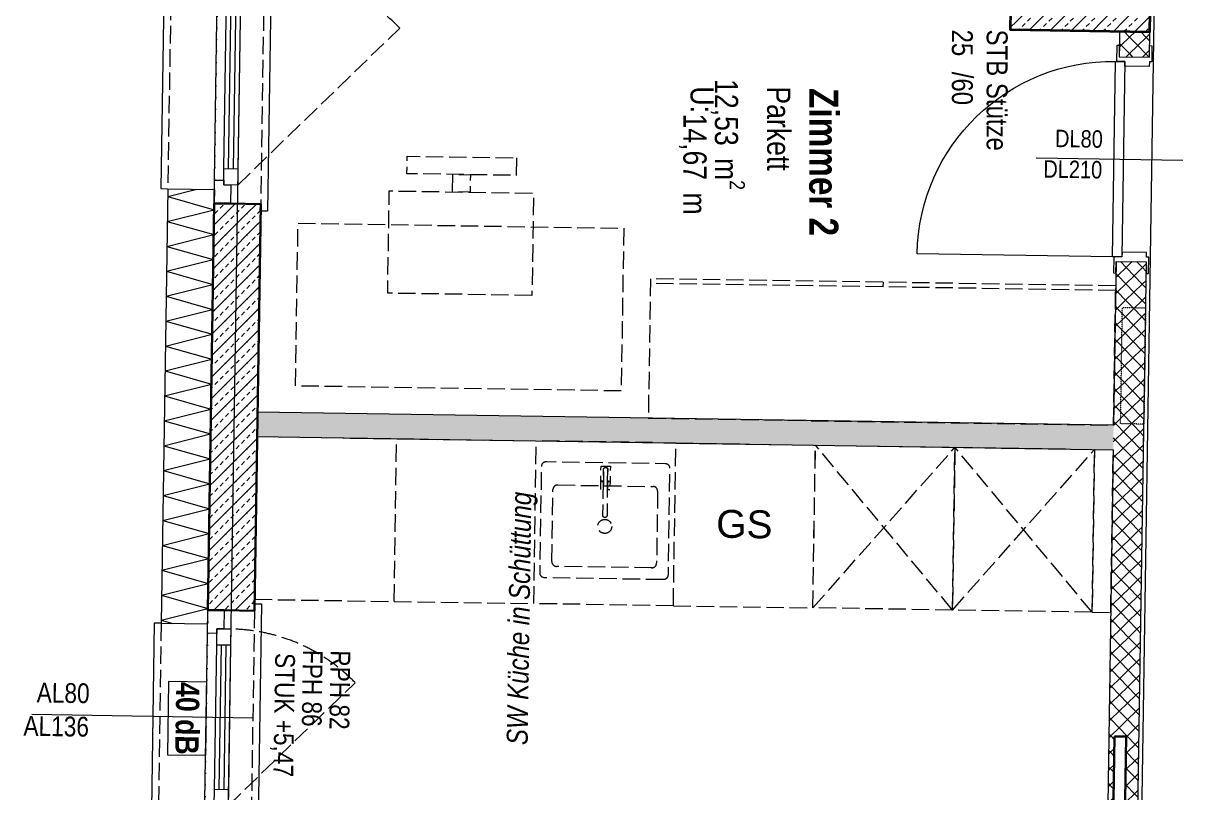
# Model space of a CAD drawing. Header units: metres. Extents: x -16782 to 57285, y -22997 to 18599.
# Drawn here: x -11692 to -6671, y -3708 to -400 of the extents above; entities that cross this region are included whole.
import ezdxf
from ezdxf.enums import TextEntityAlignment as Align

# ---------------------------------------------------------------- set-up
doc = ezdxf.new("R2010")
doc.units = ezdxf.units.M
doc.header["$MEASUREMENT"] = 0
for name, pattern in [('Punktlinie weit', [0.05, 0, -0.05]), ('Strichlinie eng', [0.1, 0.075, -0.025]), ('Strichlinie mittel', [0.15, 0.1, -0.05])]:
    doc.linetypes.add(name, pattern=pattern)
for name, color, linetype in [('110 Wand Aussen', 7, 'Continuous'), ('11__100 Achsraster', 7, 'Continuous'), ('130 Wand Innen', 7, 'Continuous'), ('150 Stuetze', 7, 'Continuous'), ('220 Bodenaufbau', 7, 'Continuous'), ('510 Moeblierung', 7, 'Continuous'), ('530 Küche', 7, 'Continuous'), ('810 Raumstempel', 7, 'Continuous'), ('936 Beschriftung PP', 7, 'Continuous'), ('936 Beschriftung PP Schallschutz', 7, 'Continuous'), ('938 Beschriftung Statik', 7, 'Continuous'), ('Neubau_130 Wand Innen', 7, 'Continuous')]:
    doc.layers.add(name, color=color, linetype=linetype)
doc.styles.add('ERSTELLTER_STIL_1', font='ARIALN.TTF')
doc.styles.add('ERSTELLTER_STIL_2', font='arial.ttf')
doc.styles.add('ERSTELLTER_STIL_3', font='ARIALNB.TTF')
doc.styles.add('ERSTELLTER_STIL_4', font='arialbd.ttf')
doc.styles.add('ERSTELLTER_STIL_6', font='ARIALNI.TTF')
doc.linetypes.add('Grenze Bezirk', pattern='A,0,[2,22HAUS116_408 STG1 _ 1.Stock_IndexB_2026-08-161.Shx,S=0.001587,R=0,X=0,Y=0],-0.25,0', length=0.25)
pattern_1 = [(44.1212, (0, 0), (-0.03480892, 0.03589344), [0.05, 0]), (134.1212, (0, 0), (0.03589344, 0.03480892), [0.05, 0])]
pattern_2 = [(314.1212, (0, 0), (0.03589344, 0.03480892), [0.05, 0]), (44.1212, (0, 0), (-0.03480892, 0.03589344), [0.05, 0])]
pattern_3 = [(45, (0, 0), (-0.04596194, 0.04596194), [0.0195, -0.013]), (45, (-0.02298, 0.02298), (-0.04596194, 0.04596194), [0.065, 0])]

# ---------------------------------------------------------------- blocks, each defined once
blk = doc.blocks.new('Decke_3_1', base_point=(-14.8205, 13.5588))
at = {"layer": '220 Bodenaufbau', "color": 7, "linetype": 'Punktlinie weit', "lineweight": 13, "flags": 128}
blk.add_lwpolyline([(-14.8205, 13.5588), (-15.0311, -0.1695), (-7.7603, -0.1697), (-7.7822, -1.5992), (-0.3113, -1.5994), (-0.1084, 11.6329), (1.3215, 11.611), (1.4285, 18.5944), (0.0351, 18.6723), (0.3059, 23.5153), (0.539, 27.6725), (-2.8904, 27.6317), (-14.1975, 28.1491), (-14.5278, 22.2551), (-14.747, 18.3416), (-14.7634, 17.2827), (-10.444, 17.0406), (-10.6425, 13.4947)], close=True, dxfattribs=at)
blk = doc.blocks.new('Garderobe 01 27[103]_1', base_point=(-10.9909, 10.2447))
at = {"layer": '510 Moeblierung', "color": 253, "linetype": 'Strichlinie eng', "lineweight": 9, "true_color": 0x9f9f9f}
for p, q in [((-10.9912, 10.2247), (-12.991, 10.2553)), ((-11.9908, 10.26), (-11.9911, 10.24)), ((-10.9909, 10.2447), (-10.9912, 10.2247))]:
    blk.add_line(p, q, dxfattribs=at)
at = {"layer": '510 Moeblierung', "color": 253, "linetype": 'Strichlinie eng', "lineweight": 9, "true_color": 0x9f9f9f, "flags": 128}
blk.add_lwpolyline([(-10.9909, 10.2447), (-12.9907, 10.2753), (-12.9999, 9.6754), (-11.0001, 9.6447)], close=True, dxfattribs=at)
blk = doc.blocks.new('Unterschrank Einzeltür 24[111]_1', base_point=(-12.8923, 8.8687))
at = {"layer": '530 Küche', "color": 8, "linetype": 'Strichlinie eng', "lineweight": 5}
for p, q in [((-13.4922, 8.8779), (-13.4815, 9.5778)), ((-12.8815, 9.5686), (-13.4815, 9.5778)), ((-12.8923, 8.8687), (-12.8815, 9.5686)), ((-13.4144, 9.0583), (-13.4097, 9.3683)), ((-13.3894, 9.388), (-12.9794, 9.3817)), ((-12.9597, 9.3614), (-12.9645, 9.0514)), ((-12.9848, 9.0317), (-13.3947, 9.038)), ((-12.8923, 8.8687), (-13.4922, 8.8779))]:
    blk.add_line(p, q, dxfattribs=at)
at = {"layer": '530 Küche', "color": 8, "linetype": 'Strichlinie eng', "lineweight": 5, "flags": 128}
for points in [[(-12.9355, 8.981), (-13.4455, 8.9888, -0.414214), (-13.4652, 9.0091), (-13.4581, 9.4691, -0.414214), (-13.4378, 9.4887), (-12.9279, 9.4809, -0.414214), (-12.9082, 9.4606), (-12.9152, 9.0007, -0.414214)], [(-13.1641, 9.4035), (-13.1751, 9.4037), (-13.1743, 9.4547, 1), (-13.1923, 9.455), (-13.1931, 9.404), (-13.204, 9.4042), (-13.2031, 9.4691), (-13.1631, 9.4685)], [(-13.1773, 9.2568, -1), (-13.1953, 9.2572), (-13.1923, 9.455, -1), (-13.1743, 9.4547)]]:
    blk.add_lwpolyline(points, format="xyb", close=True, dxfattribs=at)
for points in [[(-13.2043, 9.3682), (-13.2038, 9.4031), (-13.1931, 9.403), (-13.1936, 9.368)], [(-13.1649, 9.3675), (-13.1756, 9.3677), (-13.1751, 9.4027), (-13.1644, 9.4025)]]:
    blk.add_lwpolyline(points, close=True, dxfattribs=at)
at = {"layer": '530 Küche', "color": 8, "linetype": 'Strichlinie eng', "lineweight": 5}
blk.add_circle((-13.1871, 9.2099), 0.03, dxfattribs=at)
for centre, start, end in [((-13.3897, 9.368), 89.1212, 179.1212), ((-12.9797, 9.3617), 359.1212, 89.1212), ((-13.3944, 9.058), 179.1212, 269.1212), ((-12.9845, 9.0517), 269.1212, 359.1212)]:
    blk.add_arc(centre, 0.02, start, end, dxfattribs=at)
blk.add_point((-12.9848, 9.0317), dxfattribs=at)
blk = doc.blocks.new('Küche-Hochschrank[112]_1', base_point=(-11.0925, 8.8411))
at = {"layer": '530 Küche', "color": 8, "linetype": 'Strichlinie eng', "lineweight": 5}
for p, q in [((-11.6924, 8.8503), (-11.0817, 9.541)), ((-11.0925, 8.8411), (-11.6817, 9.5502))]:
    blk.add_line(p, q, dxfattribs=at)
at = {"layer": '530 Küche', "color": 8, "linetype": 'Strichlinie eng', "lineweight": 5, "flags": 128}
blk.add_lwpolyline([(-11.0925, 8.8411), (-11.6924, 8.8503), (-11.6817, 9.5502), (-11.0817, 9.541)], close=True, dxfattribs=at)
blk = doc.blocks.new('Einbau Geschirrspüler 02 27[137]_1', base_point=(-12.8923, 8.8687))
at = {"layer": '530 Küche', "color": 8, "linetype": 'Strichlinie eng', "lineweight": 5}
for p, q in [((-12.8923, 8.8687), (-12.8815, 9.5686)), ((-12.8815, 9.5686), (-12.2816, 9.5594)), ((-12.2923, 8.8595), (-12.2816, 9.5594)), ((-12.8923, 8.8687), (-12.2923, 8.8595))]:
    blk.add_line(p, q, dxfattribs=at)
at = {"layer": '530 Küche', "color": 7, "lineweight": 13, "style": 'ERSTELLTER_STIL_2'}
blk.add_attdef('txt', text='', height=0.12, rotation=359.1212, dxfattribs=at).set_placement((-12.5869, 9.2199), align=Align.MIDDLE_CENTER)
blk = doc.blocks.new('Büroarbeitsplatz 27[150]_1', base_point=(-13.1163, 9.7924))
at = {"layer": '510 Moeblierung', "color": 253, "linetype": 'Strichlinie eng', "lineweight": 9, "true_color": 0x9f9f9f, "flags": 128}
for points in [[(-13.566, 10.7945), (-13.5671, 10.7195), (-14.0371, 10.7267), (-14.0359, 10.8017)], [(-13.8408, 10.6487), (-13.8396, 10.7237), (-13.7646, 10.7225), (-13.7658, 10.6475)], [(-13.5001, 10.2034), (-14.12, 10.2129), (-14.1132, 10.6528), (-13.4933, 10.6433)], [(-13.1163, 9.7924), (-14.5161, 9.8139), (-14.5054, 10.5138), (-13.1056, 10.4924)]]:
    blk.add_lwpolyline(points, close=True, dxfattribs=at)
blk = doc.blocks.new('Einbau Geschirrspüler 02 27[171]_1', base_point=(-14.0921, 8.8871))
at = {"layer": '530 Küche', "color": 8, "linetype": 'Strichlinie eng', "lineweight": 5}
for p, q in [((-14.0921, 8.8871), (-14.0814, 9.587)), ((-14.0814, 9.587), (-13.4815, 9.5778)), ((-13.4922, 8.8779), (-13.4815, 9.5778)), ((-14.0921, 8.8871), (-13.4922, 8.8779))]:
    blk.add_line(p, q, dxfattribs=at)
blk = doc.blocks.new('Einbau Geschirrspüler 02 27[172]_1', base_point=(-14.692, 8.8963))
at = {"layer": '530 Küche', "color": 8, "linetype": 'Strichlinie eng', "lineweight": 5}
for p, q in [((-14.692, 8.8963), (-14.6813, 9.5962)), ((-14.6813, 9.5962), (-14.0814, 9.587)), ((-14.0921, 8.8871), (-14.0814, 9.587)), ((-14.692, 8.8963), (-14.0921, 8.8871))]:
    blk.add_line(p, q, dxfattribs=at)
blk = doc.blocks.new('Einbau Geschirrspüler 02 27[173]_1', base_point=(-11.0925, 8.8411))
at = {"layer": '530 Küche', "color": 8, "linetype": 'Strichlinie eng', "lineweight": 5}
for p, q in [((-11.0925, 8.8411), (-11.0817, 9.541)), ((-11.0817, 9.541), (-11.0017, 9.5397)), ((-11.0125, 8.8398), (-11.0017, 9.5397)), ((-11.0925, 8.8411), (-11.0125, 8.8398))]:
    blk.add_line(p, q, dxfattribs=at)
blk = doc.blocks.new('Küche-Hochschrank[207]_1', base_point=(-11.6924, 8.8503))
at = {"layer": '530 Küche', "color": 8, "linetype": 'Strichlinie eng', "lineweight": 5}
for p, q in [((-12.2923, 8.8595), (-11.6817, 9.5502)), ((-11.6924, 8.8503), (-12.2816, 9.5594))]:
    blk.add_line(p, q, dxfattribs=at)
at = {"layer": '530 Küche', "color": 8, "linetype": 'Strichlinie eng', "lineweight": 5, "flags": 128}
blk.add_lwpolyline([(-11.6924, 8.8503), (-12.2923, 8.8595), (-12.2816, 9.5594), (-11.6817, 9.5502)], close=True, dxfattribs=at)
blk = doc.blocks.new('Zimmer 2_021_54_1', base_point=(-12.7165, 11.2519))
at = {"layer": '810 Raumstempel', "color": 7, "lineweight": 13, "char_height": 0.1, "attachment_point": 1, "rotation": 270, "style": 'ERSTELLTER_STIL_1'}
for s, insert in [('\\A1;{\\pql;\\pt0,0.05;\\fArial Narrow|b0|i0|c0|p0;\\W1.000000;12,53\\fArial Narrow|b0|i0|c0|p0;\\W1.000000;\\A1{\\H.66x;\\S^  ;}\\fArial Narrow|b0|i0|c0|p0;\\W1.000000; m\\fArial Narrow|b0|i0|c0|p0;\\W1.000000;\\A1{\\H.66x;\\S2^  ;}}', (-12.5846, 11.1337)), ('\\A1;{\\pql;\\pt0,0.05;\\fArial Narrow|b0|i0|c0|p0;\\W1.000000;14,67\\fArial Narrow|b0|i0|c0|p0;\\W1.000000;\\A1{\\H.66x;\\S^  ;}\\fArial Narrow|b0|i0|c0|p0;\\W1.000000; m\\fArial Narrow|b0|i0|c0|p0;\\W1.000000;\\A1{\\H.66x;\\S^  ;}}', (-12.7493, 10.9857))]:
    blk.add_mtext(s, dxfattribs=dict(at, insert=insert))
at = {"layer": '810 Raumstempel', "color": 7, "lineweight": 13}
for tag, height, style, p in [('DUMMY_892', 0.1, 'ERSTELLTER_STIL_1', (-12.5537, 11.1337)), ('stFloorCovering', 0.1, 'ERSTELLTER_STIL_1', (-12.389, 11.1024)), ('DUMMY_891', 0.1, 'ERSTELLTER_STIL_1', (-12.389, 11.1337)), ('perimeterCode', 0.1, 'ERSTELLTER_STIL_1', (-12.7184, 11.1024)), ('ROOM_NAME', 0.125, 'ERSTELLTER_STIL_3', (-12.1831, 11.095)), ('DUMMY_890', 0.125, 'ERSTELLTER_STIL_3', (-12.1831, 10.4902))]:
    blk.add_attdef(tag, text='', height=height, rotation=270, dxfattribs=dict(at, style=style)).set_placement(p, align=Align.TOP_LEFT)
blk = doc.blocks.new('Wand_41_1', base_point=(-15.0813, 9.6023))
at = {"layer": '130 Wand Innen', "linetype": 'Continuous', "lineweight": 13, "true_color": 0xa7a7a7}
h = blk.add_hatch(dxfattribs=at)
h.set_pattern_fill('GIPSKARTONWAND_0001', color=253, style=0, pattern_type=2)
h.set_pattern_definition(pattern_1)
h.paths.add_polyline_path([(-14.6813, 9.5962), (-11.0017, 9.5397), (-11.0001, 9.6447), (-14.6797, 9.7012)])
h = blk.add_hatch(dxfattribs=at)
h.set_pattern_fill('GIPSKARTONWAND_0001', color=253, style=0, pattern_type=2)
h.set_pattern_definition(pattern_1)
h.paths.add_polyline_path([(-10.8718, 9.5377), (-10.8701, 9.6427), (-11.0001, 9.6447), (-11.0017, 9.5397)])
at = {"layer": '130 Wand Innen', "color": 7, "linetype": 'Continuous', "lineweight": 13, "flags": 128}
for points in [[(-14.6813, 9.5962), (-14.6797, 9.7012)], [(-11.0001, 9.6447), (-14.6797, 9.7012)], [(-14.6813, 9.5962), (-11.0017, 9.5397)]]:
    blk.add_lwpolyline(points, dxfattribs=at)
at = {"layer": 'Neubau_130 Wand Innen', "color": 7, "linetype": 'Continuous', "lineweight": 13}
blk.add_line((-10.8718, 9.5377), (-10.8701, 9.6427), dxfattribs=at)
blk = doc.blocks.new('Schiebetür 02 1-Fl 27')
at = {"layer": 'Neubau_130 Wand Innen', "color": 7, "linetype": 'Continuous', "lineweight": 13}
for p, q in [((-0.24, 0.05), (-0.14, 0.1)), ((-0.48, 0), (-0.48, -0.025)), ((-0.48, 0), (-0.48, -0.025)), ((-0.24, 0.05), (0.24, 0.05)), ((-0.24, 0.05), (-0.14, 0)), ((0.48, 0), (0.48, -0.13)), ((0.48, 0), (0.48, -0.13)), ((-0.48, -0.075), (-0.48, -0.13)), ((-0.48, -0.075), (-0.48, -0.13))]:
    blk.add_line(p, q, dxfattribs=at)
at = {"layer": 'Neubau_130 Wand Innen', "color": 7, "linetype": 'Continuous', "lineweight": 30}
for p, q in [((-0.48, -0.025), (-1.44, -0.025)), ((-1.44, -0.025), (-1.44, -0.075)), ((-1.44, -0.075), (-0.48, -0.075))]:
    blk.add_line(p, q, dxfattribs=at)
at = {"layer": 'Neubau_130 Wand Innen', "color": 7, "linetype": 'Continuous', "lineweight": 13, "flags": 128}
for points in [[(-0.48, 0), (-0.48, -0.025), (-0.45, -0.025), (-0.45, 0)], [(0.48, 0), (0.45, 0), (0.45, -0.13), (0.48, -0.13)], [(-0.45, -0.06), (0.45, -0.06), (0.45, -0.04), (-0.45, -0.04)], [(-0.48, -0.13), (-0.45, -0.13), (-0.45, -0.075), (-0.48, -0.075)]]:
    blk.add_lwpolyline(points, close=True, dxfattribs=at)
blk = doc.blocks.new('T Marker AUT 27_14')
at = {"layer": 'Neubau_130 Wand Innen', "color": 7, "linetype": 'Continuous', "lineweight": 13}
blk.add_line((0, 0.4882), (0, -0.18), dxfattribs=at)
at = {"layer": 'Neubau_130 Wand Innen', "color": 7, "lineweight": 13, "style": 'ERSTELLTER_STIL_1'}
for tag, height, rotation, p in [('AC_WIDO_ID', 0.075, 180.8788, (0.0571, 0.6264)), ('widthPrefix1st20_1', 0.075, 270, (-0.13, 0.4038)), ('widthPrefix1st20_0', 0.075, 270, (0.0029, 0.3555)), ('DUMMY_269', 0.05, 270, (-0.08, 0.125)), ('DUMMY_268', 0.05, 270, (0.0529, 0.125))]:
    blk.add_attdef(tag, text='', height=height, rotation=rotation, dxfattribs=at).set_placement(p, align=Align.BOTTOM_LEFT)
blk = doc.blocks.new('Zargentür 1-Fl 27_16')
at = {"layer": 'Neubau_130 Wand Innen', "color": 7, "linetype": 'Continuous', "lineweight": 13}
for p, q in [((0.42, 0.015), (0.42, 0.855)), ((-0.42, 0.01), (-0.49, 0.01)), ((-0.49, 0.01), (-0.49, 0)), ((-0.49, 0), (-0.44, 0)), ((-0.44, 0), (-0.44, -0.13)), ((-0.44, 0), (-0.44, -0.13)), ((-0.44, 0), (-0.44, -0.13)), ((-0.42, 0.015), (-0.42, -0.025)), ((0.42, 0.015), (-0.42, 0.015)), ((-0.42, -0.025), (-0.42, 0.01)), ((0.42, -0.025), (0.42, 0.015)), ((0.42, -0.025), (0.42, 0.01)), ((0.42, 0.01), (0.49, 0.01)), ((0.49, 0), (0.44, 0)), ((0.44, 0), (0.44, -0.13)), ((0.44, 0), (0.44, -0.13)), ((0.44, 0), (0.44, -0.13)), ((0.49, 0.01), (0.49, 0)), ((-0.4, -0.025), (-0.42, -0.025)), ((-0.42, -0.025), (0.42, -0.025)), ((-0.4, -0.13), (-0.4, -0.025)), ((0.4, -0.13), (0.4, -0.025)), ((0.4, -0.025), (0.42, -0.025)), ((-0.44, -0.13), (-0.49, -0.13)), ((-0.49, -0.13), (-0.49, -0.14)), ((-0.49, -0.14), (-0.42, -0.14)), ((-0.42, -0.14), (-0.42, -0.13)), ((-0.42, -0.13), (-0.4, -0.13)), ((0.42, -0.13), (0.4, -0.13)), ((0.42, -0.14), (0.42, -0.13)), ((0.49, -0.14), (0.42, -0.14)), ((0.44, -0.13), (0.49, -0.13)), ((0.49, -0.13), (0.49, -0.14))]:
    blk.add_line(p, q, dxfattribs=at)
blk.add_arc((0.42, 0.015), 0.84, 90, 180, dxfattribs=at)
blk = doc.blocks.new('T Marker 21_31')
at = {"layer": 'Neubau_130 Wand Innen', "color": 7, "linetype": 'Continuous', "lineweight": 13}
blk.add_line((0, 0.35), (0, -0.28), dxfattribs=at)
at = {"layer": 'Neubau_130 Wand Innen', "color": 7, "lineweight": 13, "style": 'ERSTELLTER_STIL_1'}
for tag, p in [('gs_width_select_pref_50_1', (-0.13, 0.3412)), ('gs_width_select_pref_50_0', (0.002, 0.2929))]:
    blk.add_attdef(tag, text='', height=0.075, rotation=270, dxfattribs=at).set_placement(p, align=Align.BOTTOM_LEFT)
blk = doc.blocks.new('Wand_135_1', base_point=(-10.9248, 6.0806))
at = {"layer": 'Neubau_130 Wand Innen', "linetype": 'Continuous', "lineweight": 13, "true_color": 0xa7a7a7}
h = blk.add_hatch(dxfattribs=at)
h.set_pattern_fill('GIPSKARTONWAND_0001', color=253, style=0, pattern_type=2)
h.set_pattern_definition(pattern_2)
h.paths.add_polyline_path([(-10.9741, 11.3395), (-10.9758, 11.2295), (-10.8458, 11.2275), (-10.8442, 11.3375)])
h = blk.add_hatch(dxfattribs=at)
h.set_pattern_fill('GIPSKARTONWAND_0001', color=253, style=0, pattern_type=2)
h.set_pattern_definition(pattern_2)
h.paths.add_polyline_path([(-11.0001, 9.6447), (-10.8701, 9.6427), (-10.8593, 10.3477), (-10.9893, 10.3496)])
h = blk.add_hatch(dxfattribs=at)
h.set_pattern_fill('GIPSKARTONWAND_0001', color=253, style=0, pattern_type=2)
h.set_pattern_definition(pattern_2)
h.paths.add_polyline_path([(-11.0354, 7.3474), (-11.0104, 7.347), (-10.9956, 8.3069), (-10.9457, 8.3062), (-10.9604, 7.3463), (-10.9054, 7.3454), (-10.8718, 9.5377), (-11.0017, 9.5397)])
h = blk.add_hatch(dxfattribs=at)
h.set_pattern_fill('GIPSKARTONWAND_0001', color=253, style=0, pattern_type=2)
h.set_pattern_definition(pattern_2)
h.paths.add_polyline_path([(-11.0532, 6.1876), (-10.9232, 6.1856), (-10.9201, 6.3855), (-11.0501, 6.3875)])
at = {"layer": 'Neubau_130 Wand Innen', "color": 7, "linetype": 'Continuous', "lineweight": 13}
for p, q in [((-10.9758, 11.2295), (-10.8458, 11.2275)), ((-10.9893, 10.3496), (-10.8593, 10.3477)), ((-11.0354, 7.3474), (-11.0104, 7.347)), ((-10.9604, 7.3463), (-10.9054, 7.3454)), ((-11.0501, 6.3875), (-10.9201, 6.3855))]:
    blk.add_line(p, q, dxfattribs=at)
at = {"layer": 'Neubau_130 Wand Innen', "color": 7, "linetype": 'Continuous', "lineweight": 30}
for p, q in [((-11.0104, 7.347), (-10.9956, 8.3069)), ((-10.9956, 8.3069), (-10.9457, 8.3062)), ((-10.9457, 8.3062), (-10.9604, 7.3463))]:
    blk.add_line(p, q, dxfattribs=at)
at = {"layer": 'Neubau_130 Wand Innen', "color": 7, "linetype": 'Continuous', "lineweight": 13, "flags": 128}
for points in [[(-10.9741, 11.3395), (-10.9758, 11.2295)], [(-10.8458, 11.2275), (-10.8442, 11.3375)], [(-10.9893, 10.3496), (-11.0001, 9.6447)], [(-10.9054, 7.3454), (-10.8593, 10.3477)], [(-11.0017, 9.5397), (-11.0354, 7.3474)], [(-11.0501, 6.3875), (-11.0532, 6.1876)], [(-10.9232, 6.1856), (-10.9201, 6.3855)]]:
    blk.add_lwpolyline(points, dxfattribs=at)
at = {"layer": 'Neubau_130 Wand Innen', "color": 7, "linetype": 'Continuous', "lineweight": 13, "xscale": -1, "rotation": 89.1211930973}
for name, p in [('Zargentür 1-Fl 27_16', (-10.9826, 10.7896)), ('Schiebetür 02 1-Fl 27', (-11.0427, 6.8675))]:
    blk.add_blockref(name, p, dxfattribs=at)
at = {"layer": 'Neubau_130 Wand Innen', "color": 7, "lineweight": 13}
ref = blk.add_blockref('T Marker 21_31', (-10.9826, 10.7896), dxfattribs=dict(at, rotation=89.1211930973))
ref.add_attrib('gs_width_select_pref_50', 'DL80', dxfattribs={"color": 7, "lineweight": 13, "height": 0.075, "rotation": 359.1212, "style": 'ERSTELLTER_STIL_1'}).set_placement((-11.2525, 10.8187), align=Align.BOTTOM_LEFT)
ref.add_attrib('gs_width_select_pref_50_1', 'DL210', dxfattribs={"color": 7, "lineweight": 13, "height": 0.075, "rotation": 359.1212, "style": 'ERSTELLTER_STIL_1'}).set_placement((-11.3028, 10.6875), align=Align.BOTTOM_LEFT)
ref = blk.add_blockref('T Marker AUT 27_14', (-11.0427, 6.8675), dxfattribs=dict(at, rotation=89.1211930973))
ref.add_attrib('widthPrefix1st20', 'DL90', dxfattribs={"color": 7, "lineweight": 13, "height": 0.075, "rotation": 359.1212, "style": 'ERSTELLTER_STIL_1'}).set_placement((-11.3752, 6.8985), align=Align.BOTTOM_LEFT)
ref.add_attrib('widthPrefix1st20_1', 'DL210', dxfattribs={"color": 7, "lineweight": 13, "height": 0.075, "rotation": 359.1212, "style": 'ERSTELLTER_STIL_1'}).set_placement((-11.4255, 6.7663), align=Align.BOTTOM_LEFT)
ref.add_attrib('AC_WIDO_ID', 'GL', dxfattribs={"color": 7, "lineweight": 13, "height": 0.075, "rotation": 270, "style": 'ERSTELLTER_STIL_1'}).set_placement((-11.6452, 6.9568), align=Align.BOTTOM_LEFT)
blk = doc.blocks.new('Stütze_2_1', base_point=(-11.1422, 11.4671))
at = {"layer": '150 Stuetze', "linetype": 'Continuous', "lineweight": 0, "true_color": 0x000000}
h = blk.add_hatch(dxfattribs=at)
h.set_pattern_fill('BETON__BEWEHRT_SN46_0001', color=18, style=0, pattern_type=2)
h.set_pattern_definition(pattern_3)
h.paths.add_polyline_path([(-11.4402, 11.5967), (-11.4441, 11.3467), (-10.8442, 11.3375), (-10.8403, 11.5875)])
at = {"layer": '150 Stuetze', "color": 7, "linetype": 'Continuous', "lineweight": 35, "flags": 128}
blk.add_lwpolyline([(-11.4402, 11.5967), (-11.4441, 11.3467), (-10.8442, 11.3375), (-10.8403, 11.5875)], close=True, dxfattribs=at)
blk = doc.blocks.new('Standard-Rastermarker_7')
at = {"layer": '11__100 Achsraster', "color": 8, "linetype": 'Grenze Bezirk', "lineweight": 5}
blk.add_line((1, 0), (8.897, 0), dxfattribs=at)
blk = doc.blocks.new('Etikett_41_1', base_point=(-11.4291, 11.3465))
at = {"layer": '938 Beschriftung Statik', "color": 7, "lineweight": 13, "char_height": 0.09, "attachment_point": 1, "rotation": 270, "style": 'ERSTELLTER_STIL_1'}
for s, insert in [('\\A1;{\\pql;\\pt0,1;\\fArial Narrow|b0|i0|c0|p0;\\W1.000000;25\\fArial Narrow|b0|i0|c0|p0;\\W1.000000;\\A1{\\H.66x;\\S^  ;}\\fArial Narrow|b0|i0|c0|p0;\\W1.000000;\\fArial Narrow|b0|i0|c0|p0;\\W1.000000;\\A1{\\H.66x;\\S^  ;}\\fArial Narrow|b0|i0|c0|p0;\\W1.000000; /\\fArial Narrow|b0|i0|c0|p0;\\W1.000000;\\fArial Narrow|b0|i0|c0|p0;\\W1.000000;\\fArial Narrow|b0|i0|c0|p0;\\W1.000000;\\fArial Narrow|b0|i0|c0|p0;\\W1.000000;\\fArial Narrow|b0|i0|c0|p0;\\W1.000000;60\\fArial Narrow|b0|i0|c0|p0;\\W1.000000;\\A1{\\H.66x;\\S^  ;}\\fArial Narrow|b0|i0|c0|p0;\\W1.000000;\\fArial Narrow|b0|i0|c0|p0;\\W1.000000;\\A1{\\H.66x;\\S^  ;}\\fArial Narrow|b0|i0|c0|p0;\\W1.000000;\\fArial Narrow|b0|i0|c0|p0;\\W1.000000;\\fArial Narrow|b0|i0|c0|p0;\\W1.000000;\\fArial Narrow|b0|i0|c0|p0;\\W1.000000;\\fArial Narrow|b0|i0|c0|p0;\\W1.000000;\\fArial Narrow|b0|i0|c0|p0;\\W1.000000;\\fArial Narrow|b0|i0|c0|p0;\\W1.000000;\\A1{\\H.66x;\\S^  ;}\\fArial Narrow|b0|i0|c0|p0;\\W1.000000;\\fArial Narrow|b0|i0|c0|p0;\\W1.000000;\\A1{\\H.66x;\\S^  ;}\\fArial Narrow|b0|i0|c0|p0;\\W1.000000;\\fArial Narrow|b0|i0|c0|p0;\\W1.000000;\\fArial Narrow|b0|i0|c0|p0;\\W1.000000;\\fArial Narrow|b0|i0|c0|p0;\\W1.000000;\\fArial Narrow|b0|i0|c0|p0;\\W1.000000;\\fArial Narrow|b0|i0|c0|p0;\\W1.000000;\\fArial Narrow|b0|i0|c0|p0;\\W1.000000;\\A1{\\H.66x;\\S^  ;}\\fArial Narrow|b0|i0|c0|p0;\\W1.000000;\\fArial Narrow|b0|i0|c0|p0;\\W1.000000;\\A1{\\H.66x;\\S^  ;}\\fArial Narrow|b0|i0|c0|p0;\\W1.000000;\\fArial Narrow|b0|i0|c0|p0;\\W1.000000;\\fArial Narrow|b0|i0|c0|p0;\\W1.000000;\\fArial Narrow|b0|i0|c0|p0;\\W1.000000;\\fArial Narrow|b0|i0|c0|p0;\\W1.000000;\\fArial Narrow|b0|i0|c0|p0;\\W1.000000;\\fArial Narrow|b0|i0|c0|p0;\\W1.000000;\\A1{\\H.66x;\\S^  ;}\\fArial Narrow|b0|i0|c0|p0;\\W1.000000;\\fArial Narrow|b0|i0|c0|p0;\\W1.000000;\\A1{\\H.66x;\\S^  ;}\\fArial Narrow|b0|i0|c0|p0;\\W1.000000;\\fArial Narrow|b0|i0|c0|p0;\\W1.000000;\\fArial Narrow|b0|i0|c0|p0;\\W1.000000;\\fArial Narrow|b0|i0|c0|p0;\\W1.000000;\\fArial Narrow|b0|i0|c0|p0;\\W1.000000;\\fArial Narrow|b0|i0|c0|p0;\\W1.000000;\\fArial Narrow|b0|i0|c0|p0;\\W1.000000;\\A1{\\H.66x;\\S^  ;}\\fArial Narrow|b0|i0|c0|p0;\\W1.000000;}', (-11.6051, 11.3465)), ('\\A1;{\\pql;\\pt0,1;\\fArial Narrow|b0|i0|c0|p0;\\W1.000000;STB Stütze\\fArial Narrow|b0|i0|c0|p0;\\W1.000000;\\A1{\\H.66x;\\S^  ;}\\fArial Narrow|b0|i0|c0|p0;\\W1.000000;\\fArial Narrow|b0|i0|c0|p0;\\W1.000000;\\A1{\\H.66x;\\S^  ;}\\fArial Narrow|b0|i0|c0|p0;\\W1.000000;\\fArial Narrow|b0|i0|c0|p0;\\W1.000000;\\fArial Narrow|b0|i0|c0|p0;\\W1.000000;\\fArial Narrow|b0|i0|c0|p0;\\W1.000000;\\fArial Narrow|b0|i0|c0|p0;\\W1.000000;\\fArial Narrow|b0|i0|c0|p0;\\W1.000000;\\fArial Narrow|b0|i0|c0|p0;\\W1.000000;\\A1{\\H.66x;\\S^  ;}\\fArial Narrow|b0|i0|c0|p0;\\W1.000000;\\fArial Narrow|b0|i0|c0|p0;\\W1.000000;\\A1{\\H.66x;\\S^  ;}\\fArial Narrow|b0|i0|c0|p0;\\W1.000000;\\fArial Narrow|b0|i0|c0|p0;\\W1.000000;\\fArial Narrow|b0|i0|c0|p0;\\W1.000000;\\fArial Narrow|b0|i0|c0|p0;\\W1.000000;\\fArial Narrow|b0|i0|c0|p0;\\W1.000000;\\fArial Narrow|b0|i0|c0|p0;\\W1.000000;\\fArial Narrow|b0|i0|c0|p0;\\W1.000000;\\A1{\\H.66x;\\S^  ;}\\fArial Narrow|b0|i0|c0|p0;\\W1.000000;\\fArial Narrow|b0|i0|c0|p0;\\W1.000000;\\A1{\\H.66x;\\S^  ;}\\fArial Narrow|b0|i0|c0|p0;\\W1.000000;\\fArial Narrow|b0|i0|c0|p0;\\W1.000000;\\fArial Narrow|b0|i0|c0|p0;\\W1.000000;\\fArial Narrow|b0|i0|c0|p0;\\W1.000000;\\fArial Narrow|b0|i0|c0|p0;\\W1.000000;\\fArial Narrow|b0|i0|c0|p0;\\W1.000000;\\fArial Narrow|b0|i0|c0|p0;\\W1.000000;\\A1{\\H.66x;\\S^  ;}\\fArial Narrow|b0|i0|c0|p0;\\W1.000000;\\fArial Narrow|b0|i0|c0|p0;\\W1.000000;\\A1{\\H.66x;\\S^  ;}\\fArial Narrow|b0|i0|c0|p0;\\W1.000000;\\fArial Narrow|b0|i0|c0|p0;\\W1.000000;\\fArial Narrow|b0|i0|c0|p0;\\W1.000000;\\fArial Narrow|b0|i0|c0|p0;\\W1.000000;\\fArial Narrow|b0|i0|c0|p0;\\W1.000000;\\fArial Narrow|b0|i0|c0|p0;\\W1.000000;\\fArial Narrow|b0|i0|c0|p0;\\W1.000000;\\A1{\\H.66x;\\S^  ;}\\fArial Narrow|b0|i0|c0|p0;\\W1.000000;\\fArial Narrow|b0|i0|c0|p0;\\W1.000000;\\A1{\\H.66x;\\S^  ;}\\fArial Narrow|b0|i0|c0|p0;\\W1.000000;\\fArial Narrow|b0|i0|c0|p0;\\W1.000000;\\fArial Narrow|b0|i0|c0|p0;\\W1.000000;\\fArial Narrow|b0|i0|c0|p0;\\W1.000000;\\fArial Narrow|b0|i0|c0|p0;\\W1.000000;\\fArial Narrow|b0|i0|c0|p0;\\W1.000000;\\fArial Narrow|b0|i0|c0|p0;\\W1.000000;\\A1{\\H.66x;\\S^  ;}\\fArial Narrow|b0|i0|c0|p0;\\W1.000000;}', (-11.4556, 11.3465))]:
    blk.add_mtext(s, dxfattribs=dict(at, insert=insert))
at = {"layer": '938 Beschriftung Statik', "color": 7, "lineweight": 13, "style": 'ERSTELLTER_STIL_1'}
for tag, p in [('DUMMY_125', (-11.5773, 11.3465)), ('DUMMY_124', (-11.4291, 11.3465))]:
    blk.add_attdef(tag, text='', height=0.09, rotation=270, dxfattribs=at).set_placement(p, align=Align.TOP_LEFT)
blk = doc.blocks.new('*X1173')
at = {"layer": '110 Wand Aussen', "color": 7, "linetype": 'Continuous', "lineweight": 5}
for p, q in [((-15.0655, 10.6287), (-14.9402, 10.6603)), ((-15.0655, 10.6287), (-14.8664, 10.5721)), ((-15.0672, 10.5216), (-14.8664, 10.5721)), ((-15.0672, 10.5216), (-14.868, 10.4649)), ((-15.0688, 10.4144), (-14.868, 10.4649)), ((-15.0688, 10.4144), (-14.8697, 10.3578)), ((-15.0704, 10.3072), (-14.8697, 10.3578)), ((-15.0704, 10.3072), (-14.8713, 10.2506)), ((-15.0721, 10.2001), (-14.8713, 10.2506)), ((-15.0721, 10.2001), (-14.8729, 10.1434)), ((-15.0737, 10.0929), (-14.8729, 10.1434)), ((-15.0737, 10.0929), (-14.8746, 10.0363)), ((-15.0754, 9.9857), (-14.8746, 10.0363)), ((-15.0754, 9.9857), (-14.8762, 9.9291)), ((-15.077, 9.8786), (-14.8762, 9.9291)), ((-15.077, 9.8786), (-14.8779, 9.8219)), ((-15.0787, 9.7714), (-14.8779, 9.8219)), ((-15.0787, 9.7714), (-14.8795, 9.7148)), ((-15.0803, 9.6642), (-14.8795, 9.7148)), ((-15.0803, 9.6642), (-14.8812, 9.6076)), ((-15.082, 9.5571), (-14.8812, 9.6076)), ((-15.082, 9.5571), (-14.8828, 9.5004)), ((-15.0836, 9.4499), (-14.8828, 9.5004)), ((-15.0836, 9.4499), (-14.8844, 9.3933)), ((-15.0852, 9.3427), (-14.8844, 9.3933)), ((-15.0852, 9.3427), (-14.8861, 9.2861)), ((-15.0869, 9.2356), (-14.8861, 9.2861)), ((-15.0869, 9.2356), (-14.8877, 9.1789)), ((-15.0885, 9.1284), (-14.8877, 9.1789)), ((-15.0885, 9.1284), (-14.8894, 9.0718)), ((-15.0902, 9.0212), (-14.8894, 9.0718)), ((-15.0902, 9.0212), (-14.891, 8.9646)), ((-15.0918, 8.9141), (-14.891, 8.9646)), ((-15.0918, 8.9141), (-14.8927, 8.8574)), ((-15.0935, 8.8069), (-14.8927, 8.8574)), ((-15.0935, 8.8069), (-15.043, 8.7926))]:
    blk.add_line(p, q, dxfattribs=at)
blk = doc.blocks.new('Kombi-Fenster 2-Fl 27_19')
at = {"layer": '110 Wand Aussen', "color": 7, "linetype": 'Strichlinie eng', "lineweight": 13}
for p, q in [((0.98, 0.03), (0.2941, 0.7159)), ((-0.98, 0.03), (-0.1226, 0.525)), ((-1.06, 0.13), (1.06, 0.13)), ((-1, -0.27), (1, -0.27))]:
    blk.add_line(p, q, dxfattribs=at)
at = {"layer": '110 Wand Aussen', "color": 7, "linetype": 'Continuous', "lineweight": 13}
for p, q in [((-1.09, 0.13), (-1.09, 0.16)), ((-1.09, 0.16), (1.09, 0.16)), ((1.09, 0.16), (1.09, 0.13)), ((-1.06, 0), (-0.98, 0)), ((-0.98, -0.03), (-0.98, 0.03)), ((-0.98, 0.03), (-0.91, 0.03)), ((-0.98, 0), (-0.98, -0.03)), ((-0.91, 0.03), (-0.06, 0.03)), ((-0.91, 0.03), (-0.91, -0.03)), ((-0.91, 0.01), (-0.06, 0.01)), ((-0.06, -0.03), (-0.06, 0.03)), ((-0.06, 0.03), (-0.01, 0.03)), ((-0.01, 0.03), (-0.01, 0)), ((-0.01, 0), (-0.01, 0.03)), ((-0.01, 0.03), (0.06, 0.03)), ((-0.01, 0), (0.01, 0)), ((0.01, 0), (-0.01, 0)), ((0.01, 0), (0.01, -0.03)), ((0.01, -0.03), (0.01, 0)), ((0.06, 0.03), (0.91, 0.03)), ((0.06, 0.03), (0.06, -0.03)), ((0.06, 0.01), (0.91, 0.01)), ((0.91, -0.03), (0.91, 0.03)), ((0.91, 0.03), (0.98, 0.03)), ((0.98, 0.03), (0.98, -0.03)), ((0.98, -0.03), (0.98, 0)), ((0.98, 0), (1.06, 0)), ((-0.98, -0.03), (-0.96, -0.03)), ((-0.91, -0.03), (-0.98, -0.03)), ((-0.96, -0.03), (-0.96, -0.07)), ((-0.06, -0.01), (-0.91, -0.01)), ((-0.06, -0.03), (-0.91, -0.03)), ((0.01, -0.03), (-0.06, -0.03)), ((0.06, -0.03), (0.01, -0.03)), ((0.91, -0.01), (0.06, -0.01)), ((0.91, -0.03), (0.06, -0.03)), ((0.98, -0.03), (0.91, -0.03)), ((0.96, -0.07), (0.96, -0.03)), ((0.96, -0.03), (0.98, -0.03)), ((-0.96, -0.07), (-1.06, -0.07)), ((-1, -0.07), (-1.06, -0.07)), ((-1, -0.07), (-1.06, -0.07)), ((-1, -0.27), (-1, -0.07)), ((0.96, -0.07), (-0.96, -0.07)), ((1.06, -0.07), (0.96, -0.07)), ((1, -0.07), (1.06, -0.07)), ((1, -0.07), (1.06, -0.07)), ((1, -0.27), (1, -0.07)), ((-1, -0.27), (-1, -0.3)), ((-1, -0.3), (1, -0.3)), ((1, -0.3), (1, -0.27))]:
    blk.add_line(p, q, dxfattribs=at)
at = {"layer": '110 Wand Aussen', "color": 7, "linetype": 'Continuous', "lineweight": 30}
for p, q in [((-1.06, 0.13), (-1.09, 0.13)), ((-1.06, 0), (-1.06, 0.13)), ((1.06, 0), (1.06, 0.13)), ((1.06, 0.13), (1.09, 0.13)), ((-1.06, -0.07), (-1.06, 0)), ((-1.06, -0.07), (-1.06, 0)), ((1.06, -0.07), (1.06, 0)), ((1.06, -0.07), (1.06, 0))]:
    blk.add_line(p, q, dxfattribs=at)
at = {"layer": '110 Wand Aussen', "color": 7, "linetype": 'Strichlinie eng', "lineweight": 13}
for centre, radius, start, end in [((0.98, 0.03), 0.97, 135, 180), ((-0.98, 0.03), 0.99, 0, 30)]:
    blk.add_arc(centre, radius, start, end, dxfattribs=at)
blk = doc.blocks.new('Kombi-Fenster 1-Fl 27_10')
at = {"layer": '110 Wand Aussen', "color": 7, "linetype": 'Strichlinie eng', "lineweight": 13}
for p, q in [((0.38, 0.03), (-0.1574, 0.5674)), ((-0.46, 0.13), (0.46, 0.13)), ((-0.4, -0.27), (0.4, -0.27))]:
    blk.add_line(p, q, dxfattribs=at)
at = {"layer": '110 Wand Aussen', "color": 7, "linetype": 'Continuous', "lineweight": 13}
for p, q in [((-0.49, 0.13), (-0.49, 0.16)), ((-0.49, 0.16), (0.49, 0.16)), ((0.49, 0.16), (0.49, 0.13)), ((-0.46, 0), (-0.38, 0)), ((-0.38, -0.03), (-0.38, 0.03)), ((-0.38, 0.03), (-0.31, 0.03)), ((-0.38, 0), (-0.38, -0.03)), ((-0.31, 0.03), (0.31, 0.03)), ((-0.31, 0.03), (-0.31, -0.03)), ((-0.31, 0.01), (0.31, 0.01)), ((0.31, -0.03), (0.31, 0.03)), ((0.31, 0.03), (0.38, 0.03)), ((0.38, 0.03), (0.38, -0.03)), ((0.38, -0.03), (0.38, 0)), ((0.38, 0), (0.46, 0)), ((-0.38, -0.03), (-0.36, -0.03)), ((-0.31, -0.03), (-0.38, -0.03)), ((-0.36, -0.03), (-0.36, -0.07)), ((0.31, -0.01), (-0.31, -0.01)), ((0.31, -0.03), (-0.31, -0.03)), ((0.38, -0.03), (0.31, -0.03)), ((0.36, -0.07), (0.36, -0.03)), ((0.36, -0.03), (0.38, -0.03)), ((-0.36, -0.07), (-0.46, -0.07)), ((-0.4, -0.07), (-0.46, -0.07)), ((-0.4, -0.07), (-0.46, -0.07)), ((-0.4, -0.27), (-0.4, -0.07)), ((0.36, -0.07), (-0.36, -0.07)), ((0.46, -0.07), (0.36, -0.07)), ((0.4, -0.07), (0.46, -0.07)), ((0.4, -0.07), (0.46, -0.07)), ((0.4, -0.27), (0.4, -0.07)), ((-0.4, -0.27), (-0.4, -0.3)), ((-0.4, -0.3), (0.4, -0.3)), ((0.4, -0.3), (0.4, -0.27))]:
    blk.add_line(p, q, dxfattribs=at)
at = {"layer": '110 Wand Aussen', "color": 7, "linetype": 'Continuous', "lineweight": 30}
for p, q in [((-0.46, 0.13), (-0.49, 0.13)), ((-0.46, 0), (-0.46, 0.13)), ((0.46, 0), (0.46, 0.13)), ((0.46, 0.13), (0.49, 0.13)), ((-0.46, -0.07), (-0.46, 0)), ((-0.46, -0.07), (-0.46, 0)), ((0.46, -0.07), (0.46, 0)), ((0.46, -0.07), (0.46, 0))]:
    blk.add_line(p, q, dxfattribs=at)
at = {"layer": '110 Wand Aussen', "color": 7, "linetype": 'Strichlinie eng', "lineweight": 13}
blk.add_arc((0.38, 0.03), 0.76, 135, 180, dxfattribs=at)
blk = doc.blocks.new('F Marker 21_26')
at = {"layer": '110 Wand Aussen', "color": 7, "linetype": 'Continuous', "lineweight": 13}
blk.add_line((0, -0.95), (0, 0), dxfattribs=at)
at = {"layer": '110 Wand Aussen', "color": 7, "lineweight": 13, "style": 'ERSTELLTER_STIL_1'}
for tag, rotation, p in [('AC_SillPrefix', 360, (-0.2694, 0.331)), ('AC_CustomText_7', 360, (-0.2694, 0.212)), ('gs_width_select_pref_50_0', 90, (0, -0.9038)), ('gs_width_select_pref_50_1', 90, (0.144, -0.9585)), ('AC_SillPrefix_STUK', 360, (-0.2694, 0.0775))]:
    blk.add_attdef(tag, text='', height=0.085, rotation=rotation, dxfattribs=at).set_placement(p, align=Align.BOTTOM_LEFT)
blk = doc.blocks.new('Wand_258_1', base_point=(-15.0221, 13.4619))
at = {"layer": '110 Wand Aussen', "linetype": 'Continuous', "lineweight": 0, "true_color": 0x000000}
h = blk.add_hatch(dxfattribs=at)
h.set_pattern_fill('BETON__BEWEHRT_SN46_0001', color=18, style=0, pattern_type=2)
h.set_pattern_definition(pattern_3)
h.paths.add_polyline_path([(-14.8659, 10.5991), (-14.8928, 8.8503), (-14.8228, 8.8492), (-14.6928, 8.8472), (-14.666, 10.5961), (-14.796, 10.5981)])
at = {"layer": '110 Wand Aussen', "color": 7, "linetype": 'Continuous', "lineweight": 13}
for p, q in [((-15.065, 10.6622), (-14.865, 10.6591)), ((-14.865, 10.6591), (-14.8659, 10.5991)), ((-14.8937, 8.7903), (-14.8928, 8.8503)), ((-15.0937, 8.7933), (-14.8937, 8.7903))]:
    blk.add_line(p, q, dxfattribs=at)
at = {"layer": '110 Wand Aussen', "color": 7, "linetype": 'Continuous', "lineweight": 30}
for p, q in [((-14.8659, 10.5991), (-14.8928, 8.8503)), ((-14.8659, 10.5991), (-14.796, 10.5981)), ((-14.796, 10.5981), (-14.666, 10.5961)), ((-14.666, 10.5961), (-14.6664, 10.5661)), ((-14.8928, 8.8503), (-14.8228, 8.8492)), ((-14.8228, 8.8492), (-14.6928, 8.8472)), ((-14.6928, 8.8472), (-14.6923, 8.8772))]:
    blk.add_line(p, q, dxfattribs=at)
at = {"layer": '110 Wand Aussen', "color": 7, "linetype": 'Continuous', "lineweight": 13, "flags": 128}
blk.add_lwpolyline([(-15.065, 10.6622), (-15.0937, 8.7933)], dxfattribs=at)
at = {"layer": '110 Wand Aussen', "color": 7, "linetype": 'Continuous', "lineweight": 30, "flags": 128}
blk.add_lwpolyline([(-14.6928, 8.8472), (-14.666, 10.5961)], dxfattribs=at)
at = {"layer": '110 Wand Aussen', "color": 7, "linetype": 'Continuous', "lineweight": 13, "rotation": 269.1211930973006}
for name, p in [('Kombi-Fenster 2-Fl 27_19', (-14.7797, 11.6579)), ('Kombi-Fenster 1-Fl 27_10', (-14.8298, 8.3892))]:
    blk.add_blockref(name, p, dxfattribs=at)
at = {"layer": '110 Wand Aussen', "color": 7, "lineweight": 30}
blk.add_blockref('*X1173', (0, 0), dxfattribs=at)
at = {"layer": '110 Wand Aussen', "color": 7, "lineweight": 13}
ref = blk.add_blockref('F Marker 21_26', (-14.6999, 8.3872), dxfattribs=dict(at, rotation=269.1211930973006))
ref.add_attrib('gs_width_select_pref_50', 'AL80', dxfattribs={"color": 7, "lineweight": 13, "height": 0.085, "rotation": 359.1212, "style": 'ERSTELLTER_STIL_1'}).set_placement((-15.6295, 8.4275), align=Align.BOTTOM_LEFT)
ref.add_attrib('gs_width_select_pref_50_1', 'AL136', dxfattribs={"color": 7, "lineweight": 13, "height": 0.085, "rotation": 359.1212, "style": 'ERSTELLTER_STIL_1'}).set_placement((-15.6865, 8.2844), align=Align.BOTTOM_LEFT)
ref.add_attrib('AC_SillPrefix', 'RPH 82', dxfattribs={"color": 7, "lineweight": 13, "height": 0.085, "rotation": 269.1212, "style": 'ERSTELLTER_STIL_1'}).set_placement((-14.3908, 8.678), align=Align.BOTTOM_LEFT)
ref.add_attrib('AC_CustomText_7', 'FPH 86', dxfattribs={"color": 7, "lineweight": 13, "height": 0.085, "rotation": 269.1212, "style": 'ERSTELLTER_STIL_1'}).set_placement((-14.5097, 8.6798), align=Align.BOTTOM_LEFT)
ref.add_attrib('AC_SillPrefix_STUK', 'STUK +5,47', dxfattribs={"color": 7, "lineweight": 13, "height": 0.085, "rotation": 269.1212, "style": 'ERSTELLTER_STIL_1'}).set_placement((-14.6287, 8.6661), align=Align.BOTTOM_LEFT)
blk = doc.blocks.new('Standard-Rastermarker_15')
at = {"layer": '11__100 Achsraster', "color": 8, "linetype": 'Grenze Bezirk', "lineweight": 5}
blk.add_line((1, 0), (22.8752, 0), dxfattribs=at)
at = {"layer": '11__100 Achsraster', "color": 8, "lineweight": 5, "style": 'ERSTELLTER_STIL_4'}
blk.add_attdef('AC_MarkerText_1', text='', height=0.2, rotation=0.8788, dxfattribs=at).set_placement((24.123, 0.1), align=Align.TOP_CENTER)

msp = doc.modelspace()

# ---------------------------------------------------------------- linework, layer by layer
at = {"layer": '936 Beschriftung PP', "color": 182, "linetype": 'Strichlinie mittel', "lineweight": 5, "true_color": 0x4b06db, "flags": 128}
msp.add_lwpolyline([(-6876.439, -2123.286), (-6976.427, -2121.752), (-6968.759, -1621.811), (-6868.771, -1623.345)], close=True, dxfattribs=at)
at = {"layer": '936 Beschriftung PP Schallschutz', "color": 7, "linetype": 'Continuous', "lineweight": 13, "flags": 128}
msp.add_lwpolyline([(-11068.614, -3230.044), (-11073.449, -3545.241), (-10908.763, -3547.768), (-10903.928, -3232.57), (-11068.614, -3230.044)], close=True, dxfattribs=at)

# ---------------------------------------------------------------- block references
at = {"layer": '110 Wand Aussen', "color": 7, "lineweight": 30, "xscale": 1000, "yscale": 1000, "zscale": 1000}
msp.add_blockref('Wand_258_1', (-11028.46, 1688.764), dxfattribs=at)
at = {"layer": '11__100 Achsraster', "color": 7, "linetype": 'Continuous', "lineweight": 18, "xscale": 999.9999999999995, "yscale": 999.9999999999995, "zscale": 999.9999999999995}
for name, p, rotation in [('Standard-Rastermarker_15', (-10653.687, 6561.078), 269.1211930973006), ('Standard-Rastermarker_7', (-6961.029, -8811.308), 89.12119309730059)]:
    msp.add_blockref(name, p, dxfattribs=dict(at, rotation=rotation))
at = {"layer": '130 Wand Innen', "color": 7, "lineweight": 30, "xscale": 1000, "yscale": 1000, "zscale": 1000}
msp.add_blockref('Wand_41_1', (-11087.663, -2170.782), dxfattribs=at)
at = {"layer": '150 Stuetze', "color": 7, "lineweight": 35, "xscale": 1000, "yscale": 1000, "zscale": 1000}
msp.add_blockref('Stütze_2_1', (-7148.598, -305.978), dxfattribs=at)
at = {"layer": '220 Bodenaufbau', "color": 7, "linetype": 'Punktlinie weit', "lineweight": 13, "xscale": 1000, "yscale": 1000, "zscale": 1000}
msp.add_blockref('Decke_3_1', (-10826.948, 1785.685), dxfattribs=at)
at = {"layer": '510 Moeblierung', "color": 253, "linetype": 'Strichlinie eng', "lineweight": 9, "true_color": 0x9f9f9f, "xscale": 1000, "yscale": 1000, "zscale": 1000}
for name, p in [('Büroarbeitsplatz 27[150]_1', (-9122.71, -1980.652)), ('Garderobe 01 27[103]_1', (-6997.33, -1528.441))]:
    msp.add_blockref(name, p, dxfattribs=at)
at = {"layer": '530 Küche', "color": 8, "linetype": 'Strichlinie eng', "lineweight": 5, "xscale": 1000, "yscale": 1000, "zscale": 1000}
for name, p in [('Einbau Geschirrspüler 02 27[172]_1', (-10698.446, -2876.833)), ('Einbau Geschirrspüler 02 27[171]_1', (-10098.517, -2886.035)), ('Unterschrank Einzeltür 24[111]_1', (-8898.658, -2904.441)), ('Küche-Hochschrank[207]_1', (-7698.799, -2922.847)), ('Küche-Hochschrank[112]_1', (-7098.87, -2932.049)), ('Einbau Geschirrspüler 02 27[173]_1', (-7098.87, -2932.048))]:
    msp.add_blockref(name, p, dxfattribs=at)
msp.add_blockref('Einbau Geschirrspüler 02 27[137]_1', (-8898.658, -2904.441), dxfattribs=at).add_auto_attribs({'txt': 'GS'})
at = {"layer": '810 Raumstempel', "color": 7, "linetype": 'Continuous', "lineweight": 13, "xscale": 1000, "yscale": 1000, "zscale": 1000}
msp.add_blockref('Zimmer 2_021_54_1', (-8722.914, -521.158), dxfattribs=at).add_auto_attribs({'ROOM_NAME': 'Zimmer 2', 'stFloorCovering': 'Parkett', 'perimeterCode': 'U: '})
at = {"layer": '938 Beschriftung Statik', "color": 139, "linetype": 'Continuous', "lineweight": 13, "true_color": 0x2c655e, "xscale": 1000, "yscale": 1000, "zscale": 1000}
msp.add_blockref('Etikett_41_1', (-7435.482, -426.592), dxfattribs=at)
at = {"layer": 'Neubau_130 Wand Innen', "color": 7, "lineweight": 30, "xscale": 1000, "yscale": 1000, "zscale": 1000}
msp.add_blockref('Wand_135_1', (-6931.189, -5692.522), dxfattribs=at)

# ---------------------------------------------------------------- texts
at = {"layer": '936 Beschriftung PP', "color": 7, "linetype": 'Continuous', "lineweight": 13, "insert": (-9615.185, -3502.739), "char_height": 90, "attachment_point": 1, "rotation": 89.121193, "style": 'ERSTELLTER_STIL_6'}
msp.add_mtext('\\A1;{\\pql;\\fArial Narrow|b0|i1|c0|p0;\\W1.000000;SW Küche in Schüttung}', dxfattribs=at)
at = {"layer": '936 Beschriftung PP Schallschutz', "color": 7, "linetype": 'Continuous', "lineweight": 13, "insert": (-10937.293, -3389.694), "char_height": 100, "attachment_point": 2, "rotation": 269.121193, "style": 'ERSTELLTER_STIL_3'}
msp.add_mtext('\\A1;{\\pqc;\\fArial Narrow|b1|i0|c0|p0;\\W1.000000;40 dB}', dxfattribs=at)

doc.saveas('drawing.dxf')
